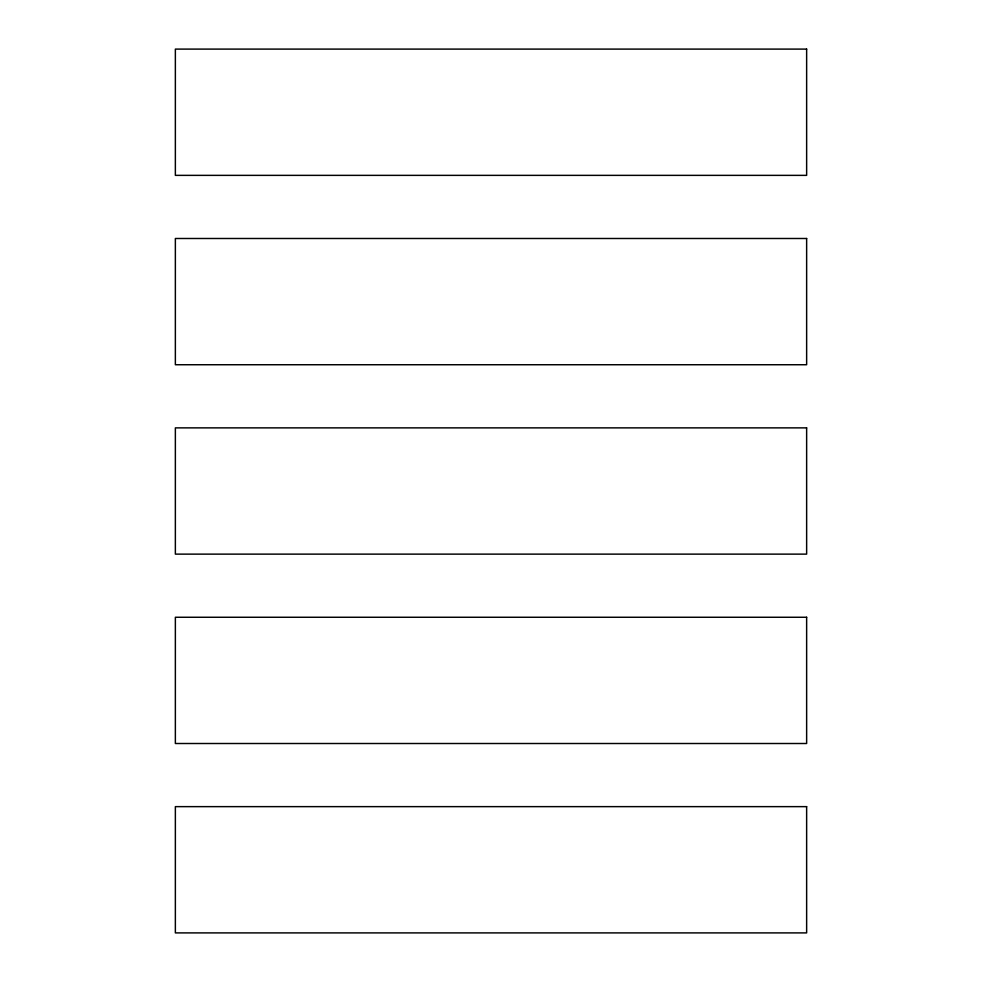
<?xml version="1.0" encoding="UTF-8"?>
<svg xmlns="http://www.w3.org/2000/svg" width="982" height="982" viewBox="0 0 982 982"><rect width="100%" height="100%" fill="white"/><g stroke="black" fill="none" stroke-linecap="round" stroke-linejoin="round"><path stroke-width="1.47" d="M806.639 49.1L175.361 49.1L175.361 175.361L806.639 175.361L806.639 49.1M806.639 238.491L175.361 238.491L175.361 364.739L806.639 364.739L806.639 238.491M806.639 427.87L175.361 427.87L175.361 554.13L806.639 554.13L806.639 427.87M806.639 617.261L175.361 617.261L175.361 743.509L806.639 743.509L806.639 617.261M806.639 806.639L175.361 806.639L175.361 932.9L806.639 932.9L806.639 806.639"/></g></svg>
